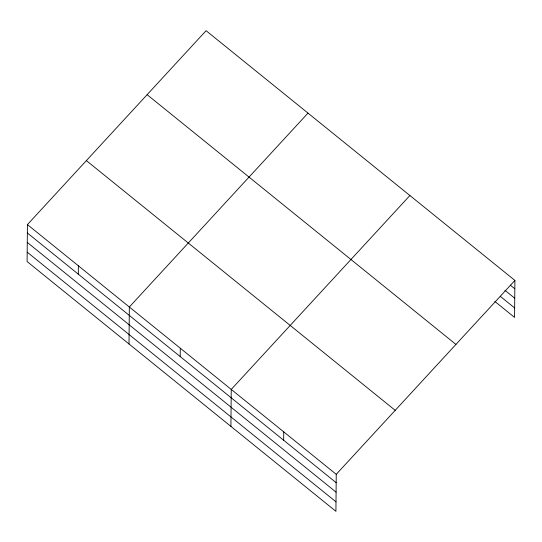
<?xml version="1.0" encoding="UTF-8"?>
<svg xmlns="http://www.w3.org/2000/svg" width="542" height="542" viewBox="0 0 542 542"><rect width="100%" height="100%" fill="white"/><g stroke="black" fill="none" stroke-linecap="round" stroke-linejoin="round"><path stroke-width="0.81" d="M27.425 224.598L27.1 261.569L335.918 511.309L336.236 474.331L514.9 280.431L206.082 30.691L27.425 224.598L336.236 474.331M78.305 274.171L78.38 265.804M129.01 343.98L129.335 307.009L307.992 113.109M180.215 356.582L180.29 348.215M230.919 426.398L231.244 389.42L409.901 195.52M283.669 440.246L283.737 431.879M514.9 280.431L514.575 317.402L494.893 301.488M510.232 285.085L514.825 288.798M504.9 290.282L514.744 298.236M500.225 296.291L514.663 307.964M147.126 94.681L455.944 344.421M86.381 160.608L395.199 410.341M27.351 232.965L336.169 482.698M27.269 242.403L336.081 492.143M27.181 252.132L335.999 501.865"/></g></svg>
